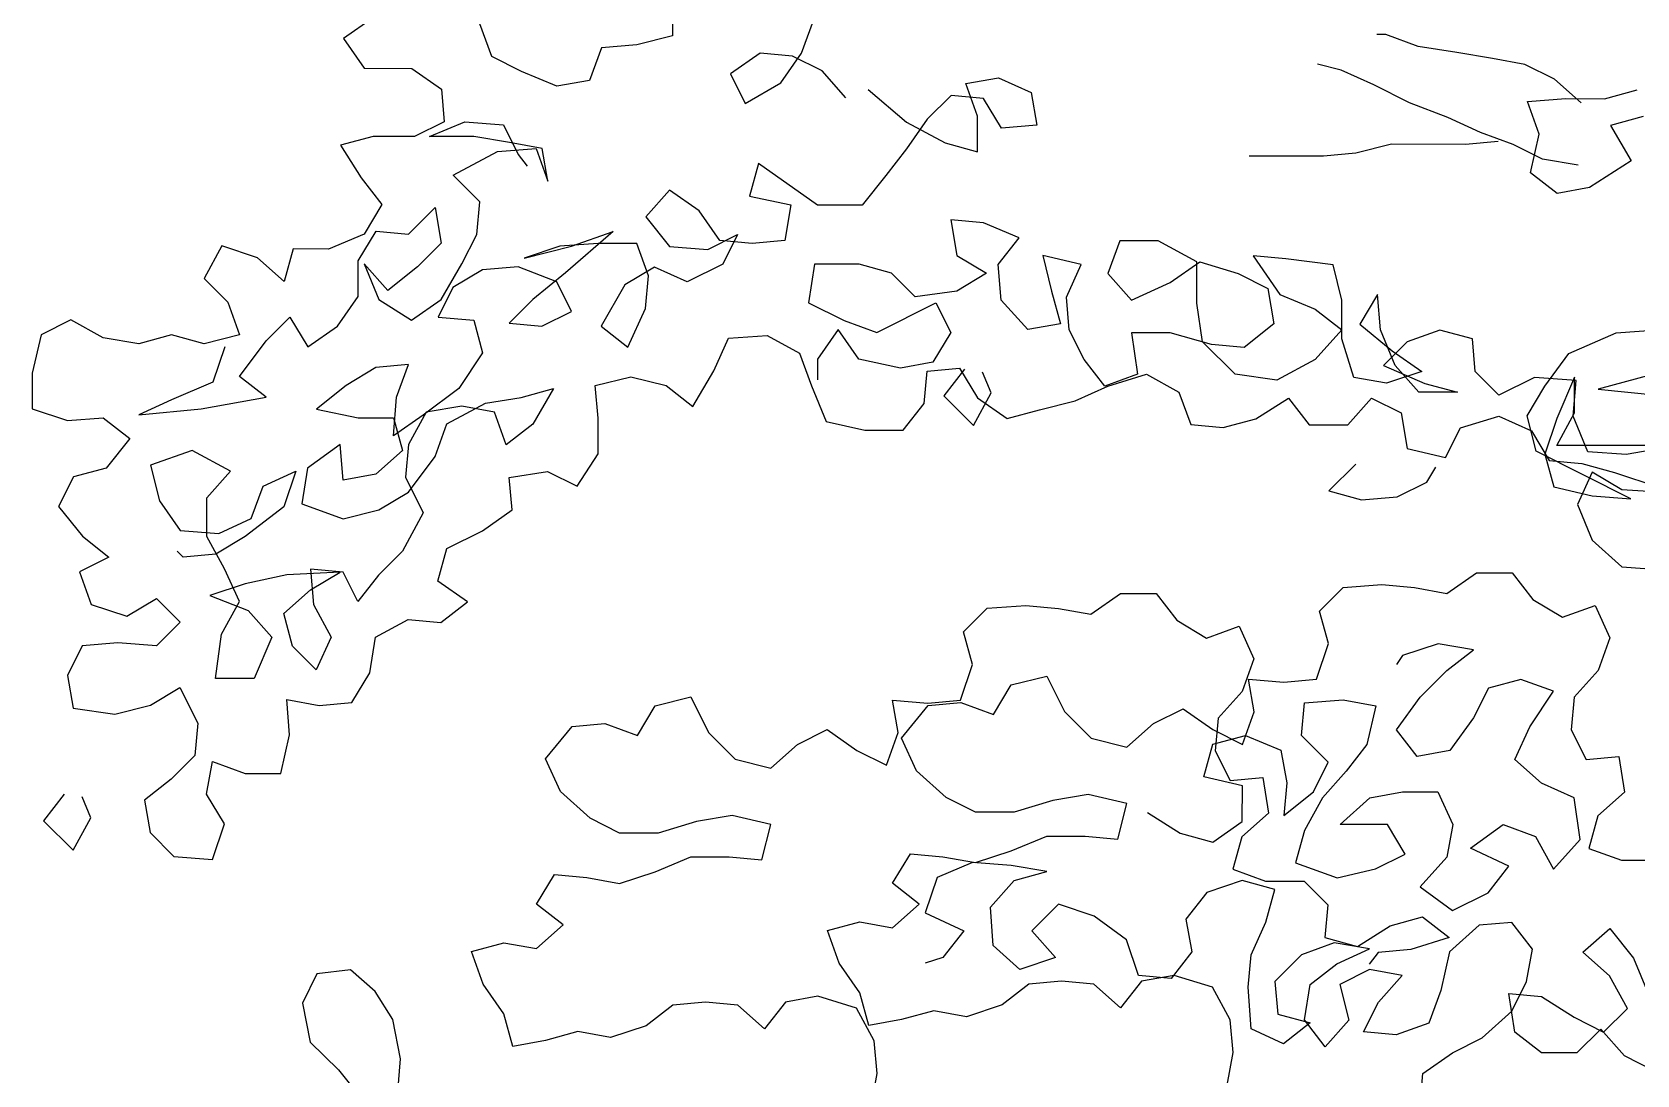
# Model space of a CAD drawing. Header units: millimetres. Extents: x -249630 to 95394, y -188036 to 109963.
# Drawn here: x -97017.4 to -96683.4, y -16177.3 to -15960.3 of the extents above; entities that cross this region are included whole.
import ezdxf

# ---------------------------------------------------------------- set-up
doc = ezdxf.new("R2010")
doc.units = ezdxf.units.MM
doc.layers.add('AHojas', color=86, linetype='Continuous')
doc.layers.add('ATronco', color=36, linetype='Continuous')

# ---------------------------------------------------------------- blocks, each defined once
blk = doc.blocks.new('Arbol_01')
at = {"layer": 'AHojas'}
for p, q in [((-0.73873, 2.3513), (-0.73874, 2.33895)), ((-0.84273, 2.34522), (-0.85304, 2.33802)), ((-0.80156, 2.3318), (-0.80567, 2.34313)), ((-0.69391, 2.33297), (-0.68979, 2.34429)), ((-0.85304, 2.33802), (-0.84584, 2.32772)), ((-0.73874, 2.33895), (-0.7511, 2.33587)), ((-0.79127, 2.32664), (-0.80156, 2.3318)), ((-0.76346, 2.33485), (-0.76759, 2.32353)), ((-0.7511, 2.33587), (-0.76346, 2.33485)), ((-0.70833, 2.33298), (-0.71863, 2.32578)), ((-0.697, 2.33194), (-0.70833, 2.33298)), ((-0.70113, 2.32268), (-0.69391, 2.33297)), ((-0.68671, 2.32678), (-0.697, 2.33194)), ((-0.84584, 2.32772), (-0.82936, 2.3277)), ((-0.82936, 2.3277), (-0.81907, 2.32049)), ((-0.77892, 2.32148), (-0.79127, 2.32664)), ((-0.71863, 2.32578), (-0.71349, 2.31548)), ((-0.67848, 2.31751), (-0.68671, 2.32678)), ((-0.81907, 2.32049), (-0.81805, 2.30916)), ((-0.76759, 2.32353), (-0.77892, 2.32148)), ((-0.71349, 2.31548), (-0.70113, 2.32268)), ((-0.6708, 2.32035), (-0.65742, 2.30901)), ((-0.63682, 2.32238), (-0.62549, 2.32443)), ((-0.63271, 2.31105), (-0.63682, 2.32238)), ((-0.62549, 2.32443), (-0.61417, 2.31927)), ((-0.42299, 2.31567), (-0.43225, 2.32392)), ((-0.4149, 2.31716), (-0.40357, 2.32024)), ((-0.64197, 2.31826), (-0.65022, 2.31003)), ((-0.63065, 2.31722), (-0.64197, 2.31826)), ((-0.62448, 2.30692), (-0.63065, 2.31722)), ((-0.61417, 2.31927), (-0.61212, 2.30794)), ((-0.44167, 2.31615), (-0.42829, 2.31717)), ((-0.43756, 2.30482), (-0.44167, 2.31615)), ((-0.81805, 2.30916), (-0.82836, 2.30402)), ((-0.82321, 2.30402), (-0.81085, 2.30915)), ((-0.81085, 2.30915), (-0.79746, 2.30811)), ((-0.65022, 2.31003), (-0.65743, 2.29974)), ((-0.65742, 2.30901), (-0.64405, 2.30179)), ((-0.63272, 2.29869), (-0.63271, 2.31105)), ((-0.40152, 2.31097), (-0.41285, 2.30789)), ((-0.84277, 2.30403), (-0.8541, 2.30095)), ((-0.82836, 2.30402), (-0.84277, 2.30403)), ((-0.80776, 2.304), (-0.82321, 2.30402)), ((-0.79541, 2.30193), (-0.80776, 2.304)), ((-0.79746, 2.30811), (-0.79232, 2.29781)), ((-0.61212, 2.30794), (-0.62448, 2.30692)), ((-0.44066, 2.29144), (-0.43756, 2.30482)), ((-0.41285, 2.30789), (-0.40565, 2.29553)), ((-0.8541, 2.30095), (-0.8469, 2.28962)), ((-0.81498, 2.29062), (-0.79953, 2.29885)), ((-0.79953, 2.29885), (-0.78614, 2.29986)), ((-0.78408, 2.29986), (-0.79541, 2.30193)), ((-0.79232, 2.29781), (-0.78924, 2.29369)), ((-0.78614, 2.29986), (-0.78203, 2.28853)), ((-0.78203, 2.28853), (-0.78408, 2.29986)), ((-0.65743, 2.29974), (-0.66465, 2.29048)), ((-0.64405, 2.30179), (-0.63272, 2.29869)), ((-0.43639, 2.29612), (-0.44668, 2.30128)), ((-0.70892, 2.29464), (-0.71202, 2.28332)), ((-0.68834, 2.28021), (-0.70892, 2.29464)), ((-0.40565, 2.29553), (-0.42008, 2.28627)), ((-0.8469, 2.28962), (-0.8397, 2.28035)), ((-0.80572, 2.28135), (-0.81498, 2.29062)), ((-0.66465, 2.29048), (-0.6729, 2.28019)), ((-0.4314, 2.28423), (-0.44066, 2.29144)), ((-0.80676, 2.27002), (-0.80572, 2.28135)), ((-0.73982, 2.2854), (-0.74807, 2.27615)), ((-0.72953, 2.27819), (-0.73982, 2.2854)), ((-0.71202, 2.28332), (-0.69761, 2.28022)), ((-0.42008, 2.28627), (-0.4314, 2.28423)), ((-0.8397, 2.28035), (-0.84589, 2.27006)), ((-0.83045, 2.27004), (-0.82117, 2.2793)), ((-0.82117, 2.2793), (-0.81912, 2.26694)), ((-0.74807, 2.27615), (-0.73984, 2.26584)), ((-0.72233, 2.26788), (-0.72953, 2.27819)), ((-0.69761, 2.28022), (-0.69968, 2.26786)), ((-0.6729, 2.28019), (-0.68834, 2.28021)), ((-0.84589, 2.27006), (-0.85825, 2.26492)), ((-0.84796, 2.26079), (-0.84177, 2.27108)), ((-0.84177, 2.27108), (-0.83045, 2.27004)), ((-0.81192, 2.25973), (-0.80676, 2.27002)), ((-0.7594, 2.27101), (-0.77589, 2.25661)), ((-0.77382, 2.26587), (-0.7594, 2.27101)), ((-0.72645, 2.2648), (-0.71615, 2.26994)), ((-0.71615, 2.26994), (-0.72131, 2.25965)), ((-0.64201, 2.27502), (-0.63996, 2.26266)), ((-0.63069, 2.27398), (-0.64201, 2.27502)), ((-0.61833, 2.26882), (-0.63069, 2.27398)), ((-0.89532, 2.26598), (-0.90151, 2.25466)), ((-0.88297, 2.26185), (-0.89532, 2.26598)), ((-0.87061, 2.26493), (-0.87371, 2.25361)), ((-0.85825, 2.26492), (-0.87061, 2.26493)), ((-0.81912, 2.26694), (-0.82737, 2.25871)), ((-0.77794, 2.26588), (-0.7903, 2.26177)), ((-0.7903, 2.26177), (-0.77382, 2.26587)), ((-0.76455, 2.26689), (-0.77794, 2.26588)), ((-0.75116, 2.26688), (-0.76455, 2.26689)), ((-0.74706, 2.25555), (-0.75116, 2.26688)), ((-0.73984, 2.26584), (-0.72645, 2.2648)), ((-0.71101, 2.26684), (-0.72233, 2.26788)), ((-0.69968, 2.26786), (-0.71101, 2.26684)), ((-0.62555, 2.25956), (-0.61833, 2.26882)), ((-0.58333, 2.26776), (-0.58745, 2.25643)), ((-0.56994, 2.26774), (-0.58333, 2.26776)), ((-0.55656, 2.26052), (-0.56994, 2.26774)), ((-0.87371, 2.25361), (-0.88297, 2.26185)), ((-0.84797, 2.24844), (-0.84796, 2.26079)), ((-0.8459, 2.25976), (-0.84076, 2.2474)), ((-0.83767, 2.25049), (-0.8459, 2.25976)), ((-0.82737, 2.25871), (-0.83767, 2.25049)), ((-0.81914, 2.24738), (-0.81192, 2.25973)), ((-0.79236, 2.25868), (-0.80472, 2.25766)), ((-0.77898, 2.25352), (-0.79236, 2.25868)), ((-0.74499, 2.25864), (-0.7553, 2.25247)), ((-0.73367, 2.25348), (-0.74499, 2.25864)), ((-0.72131, 2.25965), (-0.73367, 2.25348)), ((-0.68939, 2.25962), (-0.69146, 2.24623)), ((-0.67394, 2.2596), (-0.68939, 2.25962)), ((-0.66262, 2.2565), (-0.67394, 2.2596)), ((-0.63996, 2.26266), (-0.62967, 2.25647)), ((-0.62453, 2.2472), (-0.62555, 2.25956)), ((-0.6101, 2.26263), (-0.60702, 2.25027)), ((-0.59672, 2.25953), (-0.6101, 2.26263)), ((-0.60188, 2.24821), (-0.59672, 2.25953)), ((-0.56583, 2.25333), (-0.55553, 2.26052)), ((-0.55657, 2.24611), (-0.55656, 2.26052)), ((-0.55553, 2.26052), (-0.54215, 2.25639)), ((-0.53699, 2.26257), (-0.52774, 2.24917)), ((-0.52567, 2.26153), (-0.53699, 2.26257)), ((-0.5092, 2.25945), (-0.52567, 2.26153)), ((-0.50612, 2.24709), (-0.5092, 2.25945)), ((-0.90151, 2.25466), (-0.89328, 2.24642)), ((-0.80472, 2.25766), (-0.81502, 2.25149)), ((-0.77589, 2.25661), (-0.78722, 2.24735)), ((-0.77384, 2.24322), (-0.77898, 2.25352)), ((-0.7481, 2.24422), (-0.74706, 2.25555)), ((-0.65439, 2.24826), (-0.66262, 2.2565)), ((-0.62967, 2.25647), (-0.63997, 2.2503)), ((-0.58745, 2.25643), (-0.57923, 2.24716)), ((-0.57923, 2.24716), (-0.56583, 2.25333)), ((-0.54215, 2.25639), (-0.53186, 2.25123)), ((-0.85519, 2.23814), (-0.84797, 2.24844)), ((-0.84076, 2.2474), (-0.82944, 2.24018)), ((-0.82944, 2.24018), (-0.81914, 2.24738)), ((-0.81502, 2.25149), (-0.82018, 2.2412)), ((-0.78722, 2.24735), (-0.79547, 2.23912)), ((-0.7553, 2.25247), (-0.76355, 2.23806)), ((-0.63997, 2.2503), (-0.65439, 2.24826)), ((-0.60702, 2.25027), (-0.60395, 2.23894)), ((-0.60086, 2.23688), (-0.60188, 2.24821)), ((-0.53186, 2.25123), (-0.52981, 2.23888)), ((-0.52774, 2.24917), (-0.51539, 2.24401)), ((-0.49376, 2.24914), (-0.49995, 2.23885)), ((-0.49274, 2.23678), (-0.49376, 2.24914)), ((-0.89328, 2.24642), (-0.88917, 2.23509)), ((-0.78414, 2.23808), (-0.77384, 2.24322)), ((-0.75429, 2.23084), (-0.7481, 2.24422)), ((-0.69146, 2.24623), (-0.67911, 2.24004)), ((-0.66779, 2.23591), (-0.64719, 2.24619)), ((-0.64719, 2.24619), (-0.64205, 2.23589)), ((-0.61527, 2.2369), (-0.62453, 2.2472)), ((-0.55453, 2.23272), (-0.55657, 2.24611)), ((-0.51539, 2.24401), (-0.50613, 2.2368)), ((-0.50613, 2.23371), (-0.50612, 2.24709)), ((-0.94786, 2.24029), (-0.95816, 2.23515)), ((-0.93654, 2.2341), (-0.94786, 2.24029)), ((-0.87991, 2.23302), (-0.87166, 2.24125)), ((-0.87166, 2.24125), (-0.86549, 2.23095)), ((-0.86549, 2.23095), (-0.85519, 2.23814)), ((-0.82018, 2.2412), (-0.80782, 2.24016)), ((-0.80782, 2.24016), (-0.80474, 2.22883)), ((-0.79547, 2.23912), (-0.78414, 2.23808)), ((-0.76355, 2.23806), (-0.75429, 2.23084)), ((-0.68117, 2.23696), (-0.68839, 2.22667)), ((-0.67398, 2.22665), (-0.68117, 2.23696)), ((-0.67911, 2.24004), (-0.66779, 2.23591)), ((-0.60395, 2.23894), (-0.61527, 2.2369)), ((-0.59572, 2.22658), (-0.60086, 2.23688)), ((-0.52981, 2.23888), (-0.54011, 2.23065)), ((-0.50613, 2.2368), (-0.5154, 2.22651)), ((-0.49995, 2.23885), (-0.48863, 2.22957)), ((-0.48761, 2.22442), (-0.49274, 2.23678)), ((-0.47215, 2.23676), (-0.48348, 2.23266)), ((-0.46082, 2.23367), (-0.47215, 2.23676)), ((-0.41086, 2.23581), (-0.39644, 2.23683)), ((-0.95816, 2.23515), (-0.96126, 2.22177)), ((-0.92418, 2.23203), (-0.93654, 2.2341)), ((-0.91285, 2.23511), (-0.92418, 2.23203)), ((-0.90153, 2.23201), (-0.91285, 2.23511)), ((-0.88917, 2.23509), (-0.90153, 2.23201)), ((-0.89432, 2.23097), (-0.89845, 2.21862)), ((-0.88918, 2.22067), (-0.87991, 2.23302)), ((-0.72443, 2.22258), (-0.71927, 2.2339)), ((-0.71927, 2.2339), (-0.70589, 2.23492)), ((-0.70589, 2.23492), (-0.69457, 2.22873)), ((-0.64205, 2.23589), (-0.64823, 2.2256)), ((-0.57924, 2.23583), (-0.57719, 2.22142)), ((-0.56585, 2.23582), (-0.57924, 2.23583)), ((-0.55144, 2.23169), (-0.56585, 2.23582)), ((-0.54321, 2.22138), (-0.55453, 2.23272)), ((-0.54011, 2.23065), (-0.55144, 2.23169)), ((-0.50202, 2.22032), (-0.50613, 2.23371)), ((-0.48348, 2.23266), (-0.49172, 2.22443)), ((-0.45981, 2.22234), (-0.46082, 2.23367)), ((-0.42734, 2.22862), (-0.41086, 2.23581)), ((-0.80474, 2.22883), (-0.81299, 2.21648)), ((-0.69457, 2.22873), (-0.69046, 2.2174)), ((-0.68839, 2.22667), (-0.6884, 2.21946)), ((-0.65956, 2.22355), (-0.67398, 2.22665)), ((-0.64823, 2.2256), (-0.65956, 2.22355)), ((-0.58852, 2.21731), (-0.59572, 2.22658)), ((-0.5154, 2.22651), (-0.5288, 2.21931)), ((-0.48863, 2.22957), (-0.47834, 2.22235)), ((-0.43558, 2.2173), (-0.42734, 2.22862)), ((-0.96126, 2.22177), (-0.96127, 2.20941)), ((-0.87992, 2.21346), (-0.88918, 2.22067)), ((-0.84182, 2.22372), (-0.85212, 2.21755)), ((-0.83049, 2.22474), (-0.84182, 2.22372)), ((-0.83462, 2.21341), (-0.83049, 2.22474)), ((-0.76563, 2.21747), (-0.75327, 2.22055)), ((-0.75327, 2.22055), (-0.74091, 2.21745)), ((-0.73165, 2.21023), (-0.72443, 2.22258)), ((-0.65134, 2.21119), (-0.6503, 2.22251)), ((-0.6503, 2.22251), (-0.63897, 2.22353)), ((-0.63725, 2.2232), (-0.64446, 2.21394)), ((-0.63897, 2.22353), (-0.6328, 2.21323)), ((-0.62799, 2.21495), (-0.63107, 2.22216)), ((-0.57719, 2.22142), (-0.58852, 2.21731)), ((-0.58749, 2.21731), (-0.5741, 2.22141)), ((-0.5741, 2.22141), (-0.56278, 2.21522)), ((-0.5288, 2.21931), (-0.54321, 2.22138)), ((-0.4907, 2.21825), (-0.50202, 2.22032)), ((-0.49172, 2.22443), (-0.47731, 2.21824)), ((-0.47834, 2.22235), (-0.4907, 2.21825)), ((-0.47938, 2.21515), (-0.48761, 2.22442)), ((-0.45158, 2.21409), (-0.45981, 2.22234)), ((-0.43921, 2.22026), (-0.45158, 2.21409)), ((-0.4248, 2.21922), (-0.43921, 2.22026)), ((-0.42528, 2.22038), (-0.43148, 2.20597)), ((-0.4253, 2.20802), (-0.42528, 2.22038)), ((-0.39439, 2.22241), (-0.41705, 2.21625)), ((-0.89845, 2.21862), (-0.91287, 2.21246)), ((-0.85212, 2.21755), (-0.86242, 2.20932)), ((-0.81299, 2.21648), (-0.82536, 2.20723)), ((-0.79137, 2.21337), (-0.78004, 2.21645)), ((-0.78004, 2.21645), (-0.78726, 2.2041)), ((-0.76461, 2.20614), (-0.76563, 2.21747)), ((-0.74091, 2.21745), (-0.73165, 2.21023)), ((-0.69046, 2.2174), (-0.68532, 2.20504)), ((-0.64446, 2.21394), (-0.63417, 2.20363)), ((-0.63417, 2.20363), (-0.62799, 2.21495)), ((-0.59882, 2.21217), (-0.58749, 2.21731)), ((-0.56278, 2.21522), (-0.55867, 2.20389)), ((-0.46599, 2.21514), (-0.47938, 2.21515)), ((-0.47731, 2.21824), (-0.46599, 2.21514)), ((-0.44177, 2.20701), (-0.43558, 2.2173)), ((-0.42584, 2.20686), (-0.4248, 2.21922)), ((-0.41705, 2.21625), (-0.39646, 2.21417)), ((-0.96127, 2.20941), (-0.94892, 2.20528)), ((-0.91287, 2.21246), (-0.92421, 2.20732)), ((-0.92421, 2.20732), (-0.90258, 2.20936)), ((-0.90258, 2.20936), (-0.87992, 2.21346)), ((-0.86242, 2.20932), (-0.84801, 2.20622)), ((-0.83566, 2.20003), (-0.83462, 2.21341)), ((-0.82433, 2.20826), (-0.83051, 2.19694)), ((-0.81197, 2.2103), (-0.82433, 2.20826)), ((-0.81712, 2.20413), (-0.80373, 2.21133)), ((-0.80064, 2.20823), (-0.81197, 2.2103)), ((-0.80373, 2.21133), (-0.79137, 2.21337)), ((-0.79653, 2.1969), (-0.80064, 2.20823)), ((-0.65855, 2.20193), (-0.65134, 2.21119)), ((-0.6328, 2.21323), (-0.62251, 2.20601)), ((-0.62251, 2.20601), (-0.61118, 2.20909)), ((-0.61118, 2.20909), (-0.59882, 2.21217)), ((-0.53602, 2.20593), (-0.52468, 2.21313)), ((-0.52468, 2.21313), (-0.51748, 2.20386)), ((-0.5041, 2.20384), (-0.49585, 2.2131)), ((-0.49585, 2.2131), (-0.48556, 2.20795)), ((-0.94892, 2.20528), (-0.93656, 2.2063)), ((-0.93656, 2.2063), (-0.9273, 2.19908)), ((-0.84801, 2.20622), (-0.83565, 2.20621)), ((-0.82536, 2.20723), (-0.83566, 2.20003)), ((-0.83565, 2.20621), (-0.83257, 2.19488)), ((-0.82125, 2.19281), (-0.81712, 2.20413)), ((-0.78726, 2.2041), (-0.79653, 2.1969)), ((-0.76462, 2.19379), (-0.76461, 2.20614)), ((-0.68532, 2.20504), (-0.67194, 2.20194)), ((-0.55867, 2.20389), (-0.54735, 2.20285)), ((-0.54735, 2.20285), (-0.53602, 2.20593)), ((-0.51748, 2.20386), (-0.5041, 2.20384)), ((-0.48556, 2.20795), (-0.48351, 2.19559)), ((-0.47013, 2.19249), (-0.46497, 2.20278)), ((-0.46497, 2.20278), (-0.45158, 2.20689)), ((-0.45158, 2.20689), (-0.44026, 2.20173)), ((-0.43869, 2.19465), (-0.44177, 2.20701)), ((-0.43148, 2.20597), (-0.43561, 2.19362)), ((-0.43148, 2.1967), (-0.4253, 2.20802)), ((-0.4207, 2.1945), (-0.42584, 2.20686)), ((-0.9273, 2.19908), (-0.93555, 2.18879)), ((-0.67194, 2.20194), (-0.65855, 2.20193)), ((-0.44026, 2.20173), (-0.43409, 2.19142)), ((-0.90568, 2.19494), (-0.9201, 2.18981)), ((-0.8923, 2.18772), (-0.90568, 2.19494)), ((-0.8542, 2.19696), (-0.86553, 2.18873)), ((-0.85318, 2.1846), (-0.8542, 2.19696)), ((-0.83257, 2.19488), (-0.84185, 2.18665)), ((-0.83051, 2.19694), (-0.83155, 2.18561)), ((-0.83053, 2.18046), (-0.82125, 2.19281)), ((-0.77184, 2.18247), (-0.76462, 2.19379)), ((-0.48351, 2.19559), (-0.47013, 2.19249)), ((-0.40576, 2.17814), (-0.43869, 2.19465)), ((-0.43561, 2.19362), (-0.43253, 2.18229)), ((-0.38, 2.19666), (-0.43148, 2.1967)), ((-0.40732, 2.19346), (-0.4207, 2.1945)), ((-0.39599, 2.19551), (-0.40732, 2.19346)), ((-0.93555, 2.18879), (-0.94688, 2.18572)), ((-0.9201, 2.18981), (-0.91702, 2.17745)), ((-0.90055, 2.17847), (-0.8923, 2.18772)), ((-0.88098, 2.18257), (-0.86965, 2.1877)), ((-0.86965, 2.1877), (-0.87378, 2.17535)), ((-0.86553, 2.18873), (-0.8676, 2.17638)), ((-0.84185, 2.18665), (-0.85318, 2.1846)), ((-0.79551, 2.18558), (-0.78213, 2.18762)), ((-0.78213, 2.18762), (-0.77184, 2.18247)), ((-0.50136, 2.19012), (-0.51063, 2.18086)), ((-0.47665, 2.18392), (-0.47356, 2.18907)), ((-0.43409, 2.19142), (-0.42277, 2.19038)), ((-0.41914, 2.18742), (-0.4243, 2.1761)), ((-0.42277, 2.19038), (-0.41144, 2.18728)), ((-0.40885, 2.18124), (-0.41914, 2.18742)), ((-0.41144, 2.18728), (-0.396, 2.18212)), ((-0.94688, 2.18572), (-0.95204, 2.17542)), ((-0.88511, 2.17124), (-0.88098, 2.18257)), ((-0.84083, 2.17429), (-0.83053, 2.18046)), ((-0.83155, 2.18561), (-0.82539, 2.17325)), ((-0.7945, 2.17425), (-0.79551, 2.18558)), ((-0.51063, 2.18086), (-0.49931, 2.17776)), ((-0.48695, 2.17878), (-0.47665, 2.18392)), ((-0.43253, 2.18229), (-0.41914, 2.17919)), ((-0.39237, 2.18019), (-0.40885, 2.18124)), ((-0.95204, 2.17542), (-0.94381, 2.16512)), ((-0.91702, 2.17745), (-0.90983, 2.16715)), ((-0.90056, 2.16508), (-0.90055, 2.17847)), ((-0.87378, 2.17535), (-0.88718, 2.16507)), ((-0.8676, 2.17638), (-0.85319, 2.17121)), ((-0.49931, 2.17776), (-0.48695, 2.17878)), ((-0.4243, 2.1761), (-0.41916, 2.16374)), ((-0.41914, 2.17919), (-0.40576, 2.17814)), ((-0.89644, 2.16611), (-0.88511, 2.17124)), ((-0.85319, 2.17121), (-0.84083, 2.17429)), ((-0.82539, 2.17325), (-0.83261, 2.15987)), ((-0.8048, 2.16705), (-0.7945, 2.17425)), ((-0.94381, 2.16512), (-0.93455, 2.1579)), ((-0.90983, 2.16715), (-0.89644, 2.16611)), ((-0.89439, 2.15375), (-0.90056, 2.16508)), ((-0.88718, 2.16507), (-0.89748, 2.1589)), ((-0.81716, 2.16088), (-0.8048, 2.16705)), ((-0.41916, 2.16374), (-0.40887, 2.15446)), ((-0.90881, 2.15788), (-0.91086, 2.15994)), ((-0.89748, 2.1589), (-0.90881, 2.15788)), ((-0.83261, 2.15987), (-0.84085, 2.15164)), ((-0.82026, 2.14956), (-0.81716, 2.16088)), ((-0.93455, 2.1579), (-0.94485, 2.15276)), ((-0.94485, 2.15276), (-0.94074, 2.14143)), ((-0.88926, 2.14242), (-0.89439, 2.15375)), ((-0.85424, 2.15268), (-0.87277, 2.15167)), ((-0.86454, 2.14651), (-0.85424, 2.15268)), ((-0.86453, 2.15372), (-0.86351, 2.14136)), ((-0.85321, 2.15268), (-0.86453, 2.15372)), ((-0.84807, 2.14238), (-0.85321, 2.15268)), ((-0.40887, 2.15446), (-0.39446, 2.15342)), ((-0.88719, 2.14859), (-0.89955, 2.14448)), ((-0.87277, 2.15167), (-0.88719, 2.14859)), ((-0.84085, 2.15164), (-0.84807, 2.14238)), ((-0.80997, 2.14234), (-0.82026, 2.14956)), ((-0.51391, 2.13912), (-0.50567, 2.14735)), ((-0.50567, 2.14735), (-0.49228, 2.14836)), ((-0.49228, 2.14836), (-0.48095, 2.14732)), ((-0.48095, 2.14732), (-0.46963, 2.14525)), ((-0.46963, 2.14525), (-0.45933, 2.15245)), ((-0.45933, 2.15245), (-0.44697, 2.15244)), ((-0.44697, 2.15244), (-0.43977, 2.14317)), ((-0.94074, 2.14143), (-0.92839, 2.1373)), ((-0.92839, 2.1373), (-0.91809, 2.14347)), ((-0.91809, 2.14347), (-0.90986, 2.13523)), ((-0.89955, 2.14448), (-0.88617, 2.13932)), ((-0.89544, 2.1311), (-0.88926, 2.14242)), ((-0.87381, 2.13828), (-0.86454, 2.14651)), ((-0.86351, 2.14136), (-0.85735, 2.13003)), ((-0.81924, 2.13514), (-0.80997, 2.14234)), ((-0.59333, 2.13799), (-0.58303, 2.14519)), ((-0.58303, 2.14519), (-0.57067, 2.14517)), ((-0.57067, 2.14517), (-0.56347, 2.1359)), ((-0.43977, 2.14317), (-0.42948, 2.13698)), ((-0.88617, 2.13932), (-0.87794, 2.13005)), ((-0.87074, 2.12695), (-0.87381, 2.13828)), ((-0.8419, 2.13002), (-0.83057, 2.13618)), ((-0.83057, 2.13618), (-0.81924, 2.13514)), ((-0.63761, 2.13185), (-0.62937, 2.14008)), ((-0.62937, 2.14008), (-0.61598, 2.1411)), ((-0.61598, 2.1411), (-0.60466, 2.14006)), ((-0.60466, 2.14006), (-0.59333, 2.13799)), ((-0.56347, 2.1359), (-0.55318, 2.12971)), ((-0.51083, 2.12779), (-0.51391, 2.13912)), ((-0.42948, 2.13698), (-0.41815, 2.14109)), ((-0.41815, 2.14109), (-0.41301, 2.12976)), ((-0.90986, 2.13523), (-0.9181, 2.127)), ((-0.89752, 2.11565), (-0.89544, 2.1311)), ((-0.63454, 2.12052), (-0.63761, 2.13185)), ((-0.55318, 2.12971), (-0.54185, 2.13382)), ((-0.54185, 2.13382), (-0.53671, 2.12249)), ((-0.94384, 2.12702), (-0.949, 2.11673)), ((-0.93149, 2.12804), (-0.94384, 2.12702)), ((-0.9181, 2.127), (-0.93149, 2.12804)), ((-0.87794, 2.13005), (-0.88413, 2.11564)), ((-0.86251, 2.11871), (-0.87074, 2.12695)), ((-0.85735, 2.13003), (-0.86251, 2.11871)), ((-0.84397, 2.11766), (-0.8419, 2.13002)), ((-0.51496, 2.11543), (-0.51083, 2.12779)), ((-0.47273, 2.12775), (-0.48509, 2.12364)), ((-0.46038, 2.12568), (-0.47273, 2.12775)), ((-0.46965, 2.11848), (-0.46038, 2.12568)), ((-0.41301, 2.12976), (-0.41714, 2.11843)), ((-0.63867, 2.10817), (-0.63454, 2.12052)), ((-0.53671, 2.12249), (-0.54084, 2.11117)), ((-0.48509, 2.12364), (-0.48716, 2.12056)), ((-0.949, 2.11673), (-0.94695, 2.1054)), ((-0.88413, 2.11564), (-0.89752, 2.11565)), ((-0.85016, 2.10737), (-0.84397, 2.11766)), ((-0.62721, 2.10318), (-0.62102, 2.11347)), ((-0.62102, 2.11347), (-0.60866, 2.11655)), ((-0.60866, 2.11655), (-0.6025, 2.10419)), ((-0.53865, 2.11546), (-0.52629, 2.11441)), ((-0.5366, 2.10413), (-0.53865, 2.11546)), ((-0.52629, 2.11441), (-0.51496, 2.11543)), ((-0.47893, 2.10922), (-0.46965, 2.11848)), ((-0.44392, 2.11537), (-0.45524, 2.11229)), ((-0.43259, 2.11124), (-0.44392, 2.11537)), ((-0.41714, 2.11843), (-0.42539, 2.10917)), ((-0.92018, 2.10641), (-0.90988, 2.11257)), ((-0.90988, 2.11257), (-0.90371, 2.10021)), ((-0.87281, 2.10842), (-0.86149, 2.10635)), ((-0.87179, 2.09606), (-0.87281, 2.10842)), ((-0.74473, 2.10621), (-0.73237, 2.10928)), ((-0.73237, 2.10928), (-0.7262, 2.09692)), ((-0.66235, 2.10819), (-0.64999, 2.10715)), ((-0.6603, 2.09686), (-0.66235, 2.10819)), ((-0.64999, 2.10715), (-0.63867, 2.10817)), ((-0.54084, 2.11117), (-0.54909, 2.10191)), ((-0.51909, 2.1072), (-0.5057, 2.10822)), ((-0.5057, 2.10822), (-0.49438, 2.10615)), ((-0.48718, 2.0979), (-0.47893, 2.10922)), ((-0.45524, 2.11229), (-0.4604, 2.102)), ((-0.44084, 2.09889), (-0.43259, 2.11124)), ((-0.42539, 2.10917), (-0.42643, 2.09785)), ((-0.94695, 2.1054), (-0.93254, 2.10333)), ((-0.93254, 2.10333), (-0.92018, 2.10641)), ((-0.86149, 2.10635), (-0.85016, 2.10737)), ((-0.75091, 2.09592), (-0.74473, 2.10621)), ((-0.65914, 2.09497), (-0.64986, 2.10629)), ((-0.64986, 2.10629), (-0.63853, 2.10731)), ((-0.63853, 2.10731), (-0.62721, 2.10318)), ((-0.6025, 2.10419), (-0.59324, 2.09491)), ((-0.57161, 2.10004), (-0.56131, 2.10518)), ((-0.56131, 2.10518), (-0.55102, 2.09796)), ((-0.54073, 2.0928), (-0.5366, 2.10413)), ((-0.52013, 2.09587), (-0.51909, 2.1072)), ((-0.49438, 2.10615), (-0.49748, 2.09277)), ((-0.90371, 2.10021), (-0.90475, 2.08889)), ((-0.78284, 2.08771), (-0.77356, 2.09902)), ((-0.77356, 2.09902), (-0.76224, 2.10004)), ((-0.76224, 2.10004), (-0.75091, 2.09592)), ((-0.7262, 2.09692), (-0.71694, 2.08765)), ((-0.69531, 2.09278), (-0.68501, 2.09791)), ((-0.68501, 2.09791), (-0.67472, 2.0907)), ((-0.66443, 2.08554), (-0.6603, 2.09686)), ((-0.58088, 2.09181), (-0.57161, 2.10004)), ((-0.55102, 2.09796), (-0.54073, 2.0928)), ((-0.54909, 2.10191), (-0.55013, 2.09058)), ((-0.47998, 2.08863), (-0.48718, 2.0979)), ((-0.4604, 2.102), (-0.46865, 2.09068)), ((-0.446, 2.08757), (-0.44084, 2.09889)), ((-0.42643, 2.09785), (-0.42129, 2.08755)), ((-0.87489, 2.08268), (-0.87179, 2.09606)), ((-0.70459, 2.08455), (-0.69531, 2.09278)), ((-0.654, 2.08364), (-0.65914, 2.09497)), ((-0.59324, 2.09491), (-0.58088, 2.09181)), ((-0.55412, 2.08149), (-0.55102, 2.09281)), ((-0.55102, 2.09281), (-0.53969, 2.09589)), ((-0.53969, 2.09589), (-0.52734, 2.09073)), ((-0.51087, 2.0866), (-0.52013, 2.09587)), ((-0.49748, 2.09277), (-0.5047, 2.0835)), ((-0.90475, 2.08889), (-0.91299, 2.08066)), ((-0.90064, 2.0755), (-0.89857, 2.08682)), ((-0.89857, 2.08682), (-0.88725, 2.08269)), ((-0.7777, 2.07638), (-0.78284, 2.08771)), ((-0.71694, 2.08765), (-0.70459, 2.08455)), ((-0.67472, 2.0907), (-0.66443, 2.08554)), ((-0.55013, 2.09058), (-0.54499, 2.08028)), ((-0.52734, 2.09073), (-0.52529, 2.0794)), ((-0.51603, 2.07631), (-0.51087, 2.0866)), ((-0.46865, 2.09068), (-0.47998, 2.08863)), ((-0.43674, 2.07932), (-0.446, 2.08757)), ((-0.42129, 2.08755), (-0.40996, 2.08857)), ((-0.40996, 2.08857), (-0.40791, 2.07621)), ((-0.91299, 2.08066), (-0.92227, 2.07346)), ((-0.88725, 2.08269), (-0.87489, 2.08268)), ((-0.64371, 2.07436), (-0.654, 2.08364)), ((-0.54074, 2.07839), (-0.55412, 2.08149)), ((-0.54499, 2.08028), (-0.53366, 2.0813)), ((-0.53366, 2.0813), (-0.53162, 2.06894)), ((-0.5047, 2.0835), (-0.51294, 2.07424)), ((-0.95007, 2.07554), (-0.95728, 2.06628)), ((-0.94081, 2.0673), (-0.94389, 2.07451)), ((-0.89447, 2.06519), (-0.90064, 2.0755)), ((-0.76741, 2.0671), (-0.7777, 2.07638)), ((-0.59429, 2.07535), (-0.60664, 2.0733)), ((-0.5809, 2.07225), (-0.59429, 2.07535)), ((-0.54075, 2.06603), (-0.54074, 2.07839)), ((-0.52529, 2.0794), (-0.52633, 2.06808)), ((-0.52633, 2.06808), (-0.51603, 2.07631)), ((-0.49647, 2.07423), (-0.48514, 2.07628)), ((-0.48514, 2.07628), (-0.47278, 2.07627)), ((-0.47278, 2.07627), (-0.46764, 2.06494)), ((-0.42542, 2.07416), (-0.43674, 2.07932)), ((-0.40791, 2.07621), (-0.41719, 2.06798)), ((-0.92227, 2.07346), (-0.92022, 2.06213)), ((-0.63342, 2.06921), (-0.64371, 2.07436)), ((-0.62003, 2.06919), (-0.63342, 2.06921)), ((-0.60664, 2.0733), (-0.62003, 2.06919)), ((-0.584, 2.05989), (-0.5809, 2.07225)), ((-0.5737, 2.06915), (-0.56238, 2.06193)), ((-0.53162, 2.06894), (-0.54089, 2.06071)), ((-0.51294, 2.07424), (-0.51913, 2.06292)), ((-0.50677, 2.06497), (-0.49647, 2.07423)), ((-0.42337, 2.05975), (-0.42542, 2.07416)), ((-0.95728, 2.06628), (-0.947, 2.05598)), ((-0.947, 2.05598), (-0.94081, 2.0673)), ((-0.8986, 2.05284), (-0.89447, 2.06519)), ((-0.75712, 2.06194), (-0.76741, 2.0671)), ((-0.73035, 2.06604), (-0.74374, 2.06193)), ((-0.71799, 2.06808), (-0.73035, 2.06604)), ((-0.70461, 2.06498), (-0.71799, 2.06808)), ((-0.70771, 2.05263), (-0.70461, 2.06498)), ((-0.55105, 2.05883), (-0.54075, 2.06603)), ((-0.4903, 2.06496), (-0.50677, 2.06497)), ((-0.48413, 2.05465), (-0.4903, 2.06496)), ((-0.46764, 2.06494), (-0.46971, 2.05361)), ((-0.46147, 2.05669), (-0.45014, 2.06492)), ((-0.45014, 2.06492), (-0.43882, 2.06079)), ((-0.41719, 2.06798), (-0.42029, 2.05666)), ((-0.92022, 2.06213), (-0.91199, 2.05388)), ((-0.74374, 2.06193), (-0.75712, 2.06194)), ((-0.62107, 2.05581), (-0.60871, 2.06095)), ((-0.60871, 2.06095), (-0.59533, 2.06093)), ((-0.59533, 2.06093), (-0.584, 2.05989)), ((-0.56238, 2.06193), (-0.55105, 2.05883)), ((-0.54089, 2.06071), (-0.54399, 2.04939)), ((-0.51913, 2.06292), (-0.52223, 2.0516)), ((-0.43882, 2.06079), (-0.43265, 2.04946)), ((-0.43265, 2.04946), (-0.42337, 2.05975)), ((-0.91199, 2.05388), (-0.8986, 2.05284)), ((-0.74478, 2.04854), (-0.73242, 2.05368)), ((-0.73242, 2.05368), (-0.71903, 2.05367)), ((-0.71903, 2.05367), (-0.70771, 2.05263)), ((-0.66227, 2.04452), (-0.65608, 2.05481)), ((-0.65608, 2.05481), (-0.64476, 2.05377)), ((-0.64476, 2.05377), (-0.63343, 2.0517)), ((-0.63343, 2.0517), (-0.62107, 2.05581)), ((-0.49443, 2.04952), (-0.48413, 2.05465)), ((-0.46971, 2.05361), (-0.47899, 2.04332)), ((-0.44809, 2.0505), (-0.46147, 2.05669)), ((-0.42029, 2.05666), (-0.40896, 2.05253)), ((-0.40896, 2.05253), (-0.39558, 2.05251)), ((-0.78598, 2.03726), (-0.77979, 2.04755)), ((-0.77979, 2.04755), (-0.76846, 2.04651)), ((-0.75714, 2.04444), (-0.74478, 2.04854)), ((-0.64683, 2.04657), (-0.65096, 2.03421)), ((-0.63446, 2.0517), (-0.64683, 2.04657)), ((-0.62108, 2.05066), (-0.63446, 2.0517)), ((-0.60873, 2.04859), (-0.62108, 2.05066)), ((-0.62005, 2.04551), (-0.60873, 2.04859)), ((-0.54399, 2.04939), (-0.53267, 2.04526)), ((-0.52223, 2.0516), (-0.50782, 2.04644)), ((-0.50782, 2.04644), (-0.49443, 2.04952)), ((-0.45531, 2.04124), (-0.44809, 2.0505)), ((-0.76846, 2.04651), (-0.75714, 2.04444)), ((-0.65301, 2.0373), (-0.66227, 2.04452)), ((-0.6283, 2.03625), (-0.62005, 2.04551)), ((-0.55313, 2.04133), (-0.56035, 2.03207)), ((-0.54077, 2.04544), (-0.55313, 2.04133)), ((-0.52945, 2.04234), (-0.54077, 2.04544)), ((-0.53267, 2.04526), (-0.51928, 2.04525)), ((-0.53254, 2.03102), (-0.52945, 2.04234)), ((-0.51928, 2.04525), (-0.51105, 2.037)), ((-0.47899, 2.04332), (-0.46767, 2.03508)), ((-0.46767, 2.03508), (-0.45531, 2.04124)), ((-0.77671, 2.03004), (-0.78598, 2.03726)), ((-0.66229, 2.02908), (-0.65301, 2.0373)), ((-0.62728, 2.02287), (-0.6283, 2.03625)), ((-0.60462, 2.03726), (-0.61389, 2.028)), ((-0.59226, 2.03313), (-0.60462, 2.03726)), ((-0.51105, 2.037), (-0.51209, 2.02568)), ((-0.78599, 2.02181), (-0.77671, 2.03004)), ((-0.68494, 2.02807), (-0.67361, 2.03115)), ((-0.67361, 2.03115), (-0.66229, 2.02908)), ((-0.65096, 2.03421), (-0.63757, 2.02802)), ((-0.58095, 2.02488), (-0.59226, 2.03313)), ((-0.56035, 2.03207), (-0.5583, 2.02074)), ((-0.5377, 2.01969), (-0.53254, 2.03102)), ((-0.48943, 2.02978), (-0.47811, 2.03285)), ((-0.47811, 2.03285), (-0.46884, 2.02564)), ((-0.45841, 2.02992), (-0.46871, 2.02066)), ((-0.44708, 2.03094), (-0.45841, 2.02992)), ((-0.43988, 2.02166), (-0.44708, 2.03094)), ((-0.68083, 2.01674), (-0.68494, 2.02807)), ((-0.63757, 2.02802), (-0.64479, 2.01876)), ((-0.61389, 2.028), (-0.60566, 2.01873)), ((-0.57684, 2.01252), (-0.58095, 2.02488)), ((-0.51209, 2.02568), (-0.50077, 2.02258)), ((-0.50077, 2.02258), (-0.48943, 2.02978)), ((-0.46884, 2.02564), (-0.48223, 2.02153)), ((-0.42238, 2.02062), (-0.4131, 2.02885)), ((-0.4131, 2.02885), (-0.40488, 2.01854)), ((-0.80864, 2.0208), (-0.79731, 2.02388)), ((-0.80454, 2.00947), (-0.80864, 2.0208)), ((-0.79731, 2.02388), (-0.78599, 2.02181)), ((-0.64479, 2.01876), (-0.65097, 2.01671)), ((-0.61802, 2.01462), (-0.62728, 2.02287)), ((-0.60566, 2.01873), (-0.61802, 2.01462)), ((-0.5583, 2.02074), (-0.56551, 2.01148)), ((-0.53874, 2.00837), (-0.5377, 2.01969)), ((-0.5202, 2.01968), (-0.52947, 2.01042)), ((-0.50887, 2.02379), (-0.5202, 2.01968)), ((-0.49651, 2.02172), (-0.50887, 2.02379)), ((-0.50785, 2.01658), (-0.49651, 2.02172)), ((-0.49356, 2.02051), (-0.49665, 2.0164)), ((-0.48223, 2.02153), (-0.49356, 2.02051)), ((-0.46871, 2.02066), (-0.47182, 2.00728)), ((-0.44195, 2.01034), (-0.43988, 2.02166)), ((-0.41312, 2.01237), (-0.42238, 2.02062)), ((-0.86233, 2.0131), (-0.86731, 2.00287)), ((-0.85068, 2.01449), (-0.86233, 2.0131)), ((-0.84204, 2.00687), (-0.85068, 2.01449)), ((-0.67363, 2.00643), (-0.68083, 2.01674)), ((-0.51712, 2.00938), (-0.50785, 2.01658)), ((-0.49652, 2.01451), (-0.50682, 2.00937)), ((-0.4852, 2.01244), (-0.49652, 2.01451)), ((-0.40488, 2.01854), (-0.39974, 2.00618)), ((-0.79734, 1.99917), (-0.80454, 2.00947)), ((-0.61494, 2.00947), (-0.62421, 2.00227)), ((-0.60361, 2.01049), (-0.61494, 2.00947)), ((-0.59229, 2.00945), (-0.60361, 2.01049)), ((-0.58303, 2.0012), (-0.59229, 2.00945)), ((-0.57581, 2.01046), (-0.58303, 2.0012)), ((-0.56551, 2.01148), (-0.57684, 2.01252)), ((-0.56448, 2.01251), (-0.57581, 2.01046)), ((-0.5511, 2.00838), (-0.56448, 2.01251)), ((-0.54493, 1.99705), (-0.5511, 2.00838)), ((-0.53773, 1.99395), (-0.53874, 2.00837)), ((-0.52947, 2.01042), (-0.52846, 1.99909)), ((-0.51919, 1.99702), (-0.51712, 2.00938)), ((-0.50682, 2.00937), (-0.50374, 1.99701)), ((-0.49344, 2.00318), (-0.4852, 2.01244)), ((-0.44711, 2.00005), (-0.44195, 2.01034)), ((-0.40695, 2.00104), (-0.41312, 2.01237)), ((-0.86731, 2.00287), (-0.86469, 1.98927)), ((-0.83589, 1.99714), (-0.84204, 2.00687)), ((-0.73864, 2.0022), (-0.74792, 1.995)), ((-0.72731, 2.00322), (-0.73864, 2.0022)), ((-0.71599, 2.00218), (-0.72731, 2.00322)), ((-0.70673, 1.99394), (-0.71599, 2.00218)), ((-0.69951, 2.0032), (-0.70673, 1.99394)), ((-0.68819, 2.00525), (-0.69951, 2.0032)), ((-0.6748, 2.00111), (-0.68819, 2.00525)), ((-0.67055, 1.9951), (-0.67363, 2.00643)), ((-0.62421, 2.00227), (-0.63657, 1.99816)), ((-0.4986, 1.99289), (-0.49344, 2.00318)), ((-0.47182, 2.00728), (-0.47594, 1.99596)), ((-0.44813, 2.00623), (-0.43681, 2.00519)), ((-0.44609, 1.99284), (-0.44813, 2.00623)), ((-0.43681, 2.00519), (-0.42549, 1.99797)), ((-0.83328, 1.98354), (-0.83589, 1.99714)), ((-0.79426, 1.98784), (-0.79734, 1.99917)), ((-0.66864, 1.98978), (-0.6748, 2.00111)), ((-0.65923, 1.99715), (-0.67055, 1.9951)), ((-0.6479, 2.00023), (-0.65923, 1.99715)), ((-0.63657, 1.99816), (-0.6479, 2.00023)), ((-0.54391, 1.98572), (-0.54493, 1.99705)), ((-0.52846, 1.99909), (-0.51713, 1.99599)), ((-0.51199, 1.98775), (-0.51919, 1.99702)), ((-0.50374, 1.99701), (-0.51199, 1.98775)), ((-0.45741, 1.99079), (-0.44711, 2.00005)), ((-0.42549, 1.99797), (-0.4152, 1.99281)), ((-0.4152, 1.99281), (-0.40695, 2.00104)), ((-0.7716, 1.99297), (-0.78293, 1.98989)), ((-0.76028, 1.9909), (-0.7716, 1.99297)), ((-0.74792, 1.995), (-0.76028, 1.9909)), ((-0.52641, 1.98879), (-0.53773, 1.99395)), ((-0.51713, 1.99599), (-0.52641, 1.98879)), ((-0.48727, 1.99185), (-0.4986, 1.99289)), ((-0.47594, 1.99596), (-0.48727, 1.99185)), ((-0.46772, 1.98565), (-0.45741, 1.99079)), ((-0.43683, 1.98562), (-0.44609, 1.99284)), ((-0.41622, 1.99384), (-0.42447, 1.98561)), ((-0.408, 1.98457), (-0.41622, 1.99384)), ((-0.86469, 1.98927), (-0.85483, 1.97971)), ((-0.78293, 1.98989), (-0.79426, 1.98784)), ((-0.66762, 1.97846), (-0.66864, 1.98978)), ((-0.54598, 1.9744), (-0.54391, 1.98572)), ((-0.47802, 1.97845), (-0.46772, 1.98565)), ((-0.42447, 1.98561), (-0.43683, 1.98562)), ((-0.85483, 1.97971), (-0.84726, 1.97033)), ((-0.83419, 1.97206), (-0.83328, 1.98354)), ((-0.3977, 1.97941), (-0.408, 1.98457)), ((-0.66969, 1.96713), (-0.66762, 1.97846)), ((-0.47906, 1.9661), (-0.47802, 1.97845))]:
    blk.add_line(p, q, dxfattribs=at)
at = {"layer": 'ATronco'}
for p, q in [((-0.49092, 2.33942), (-0.49401, 2.33942)), ((-0.4796, 2.33529), (-0.49092, 2.33942)), ((-0.46622, 2.33322), (-0.4796, 2.33529)), ((-0.45386, 2.33115), (-0.46622, 2.33322)), ((-0.44254, 2.32908), (-0.45386, 2.33115)), ((-0.50638, 2.32707), (-0.51462, 2.32914)), ((-0.49506, 2.32192), (-0.50638, 2.32707)), ((-0.43225, 2.32392), (-0.44254, 2.32908)), ((-0.48271, 2.31573), (-0.49506, 2.32192)), ((-0.46933, 2.31057), (-0.48271, 2.31573)), ((-0.42829, 2.31717), (-0.4149, 2.31716)), ((-0.45801, 2.30541), (-0.46933, 2.31057)), ((-0.44668, 2.30128), (-0.45801, 2.30541)), ((-0.50126, 2.29824), (-0.51259, 2.29722)), ((-0.4889, 2.30132), (-0.50126, 2.29824)), ((-0.46316, 2.30129), (-0.4889, 2.30132)), ((-0.45183, 2.30231), (-0.46316, 2.30129)), ((-0.51259, 2.29722), (-0.53833, 2.29724)), ((-0.42404, 2.29405), (-0.43639, 2.29612))]:
    blk.add_line(p, q, dxfattribs=at)

msp = doc.modelspace()

# ---------------------------------------------------------------- block references
at = {"xscale": 598.9603255755416, "yscale": 598.9603255755416, "zscale": 598.9603255755416}
msp.add_blockref('Arbol_01', (-96441.68, -17362.024), dxfattribs=at)

doc.saveas('drawing.dxf')
